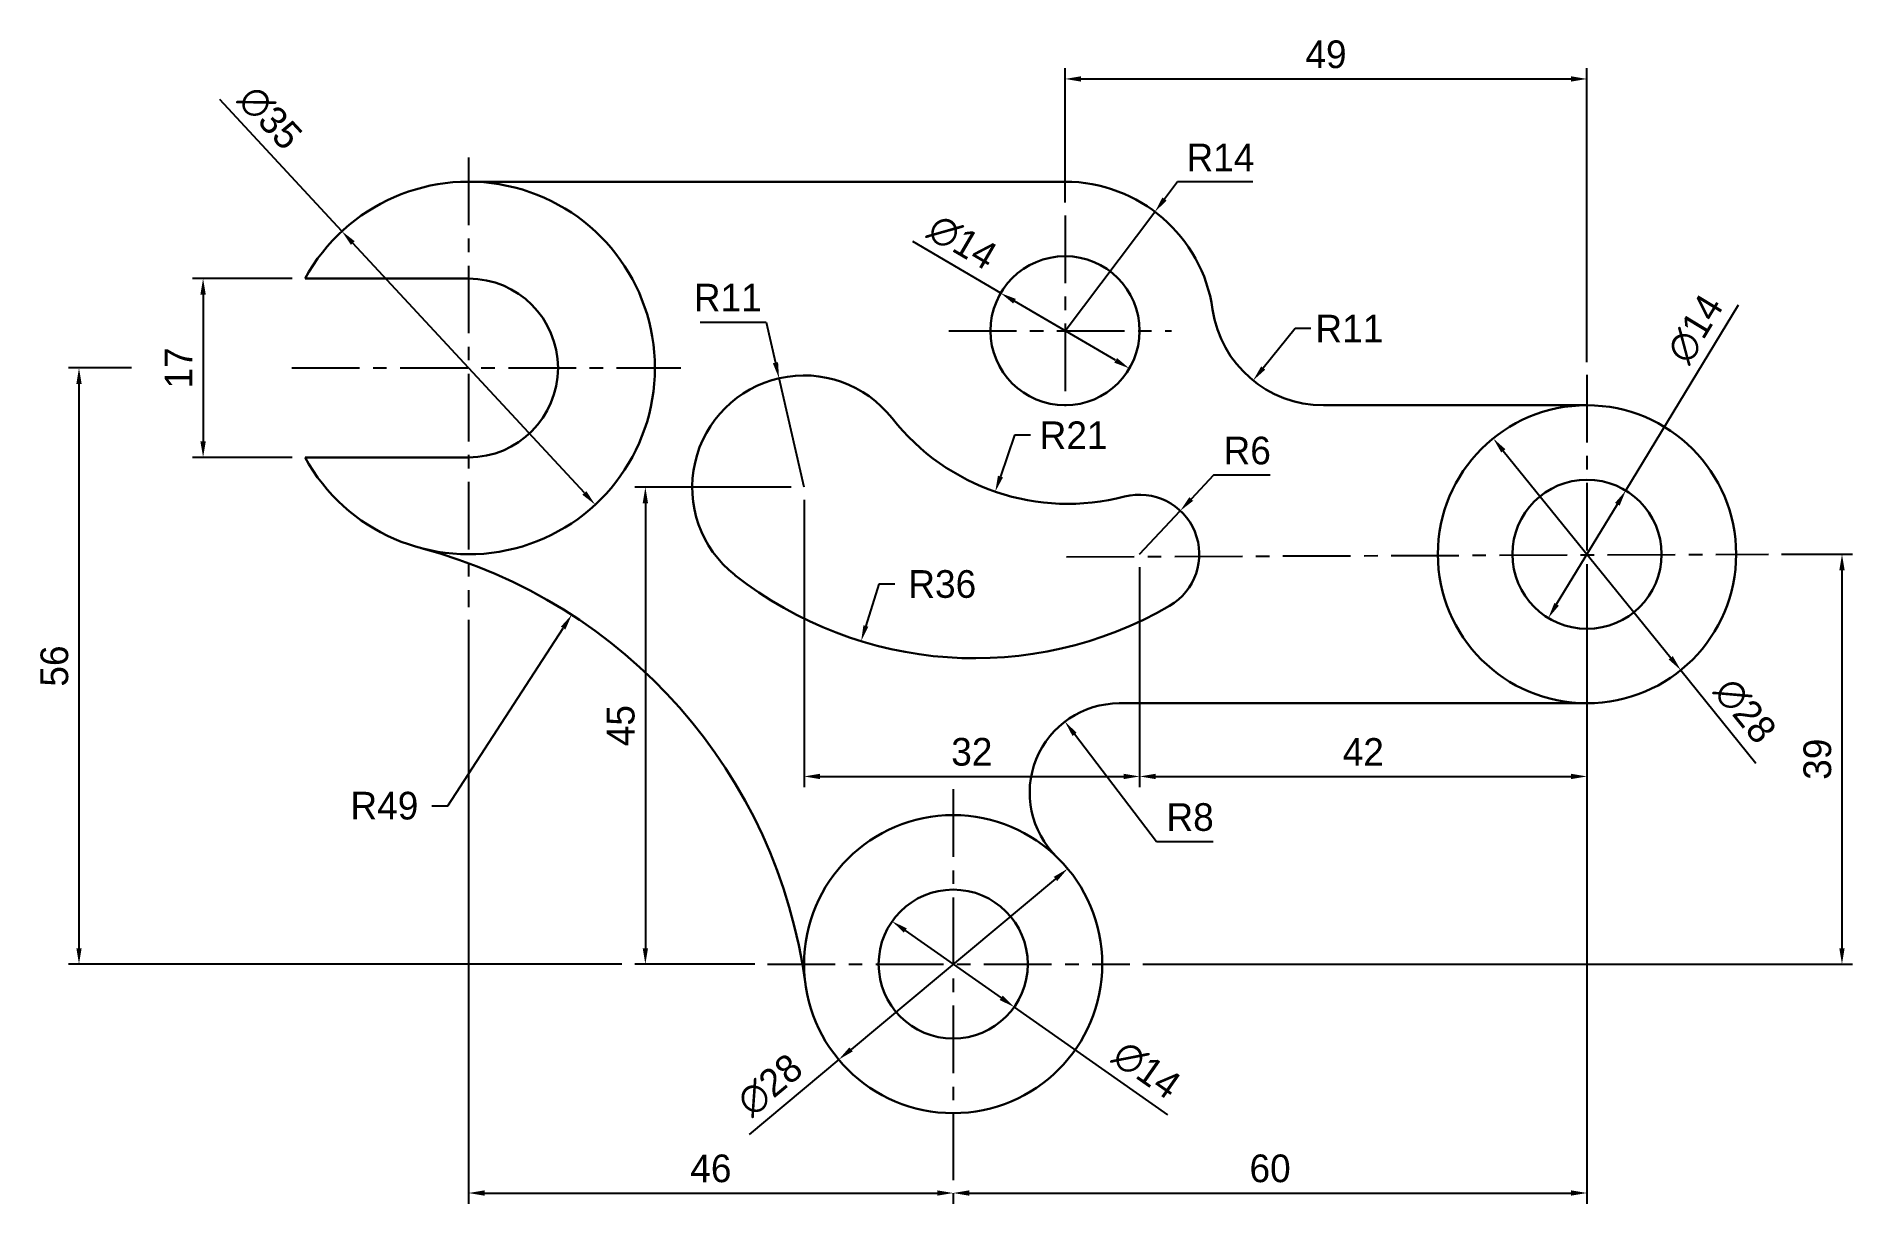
# Model space of a CAD drawing. Header units: millimetres. Extents: x 36 to 206, y 85 to 194.
import ezdxf

# ---------------------------------------------------------------- set-up
doc = ezdxf.new("R2010")
doc.units = ezdxf.units.MM
doc.header["$LTSCALE"] = 0.2
doc.linetypes.add('CENTER', pattern=[50.8, 31.75, -6.35, 6.35, -6.35])
doc.layers.add('cen', color=7, linetype='CENTER')
doc.layers.add('dim', color=7, linetype='Continuous')
doc.layers.add('object', color=7, linetype='Continuous', lineweight=30)
doc.dimstyles.new('习题', dxfattribs={"dimtxt": 2.6, "dimasz": 1.5, "dimexe": 1, "dimexo": 1.2, "dimgap": 1, "dimtad": 1, "dimdec": 0, "dimdsep": 46, "dimtxsty": 'Standard', "dimcen": 2.5, "dimadec": 0, "dimazin": 0, "dimtfac": 1, "dimtdec": 0, "dimtmove": 0, "dimatfit": 3, "dimfxl": 1, "dimarcsym": 0})
doc.dimstyles.new('习题$3', dxfattribs={"dimtxt": 2.6, "dimasz": 1.5, "dimexe": 1, "dimexo": 1.2, "dimgap": 1, "dimtad": 1, "dimdec": 0, "dimdsep": 46, "dimtxsty": 'Standard', "dimcen": 2.5, "dimadec": 0, "dimazin": 0, "dimtfac": 1, "dimtdec": 0, "dimtmove": 0, "dimatfit": 2, "dimfxl": 1, "dimarcsym": 0})
doc.dimstyles.new('习题$4', dxfattribs={"dimtxt": 2.6, "dimasz": 1.5, "dimexe": 1, "dimexo": 1.2, "dimgap": 1, "dimtad": 1, "dimtih": 1, "dimtoh": 1, "dimdec": 0, "dimdsep": 46, "dimtxsty": 'Standard', "dimcen": 2.5, "dimadec": 0, "dimazin": 0, "dimtfac": 1, "dimtdec": 0, "dimtmove": 0, "dimatfit": 3, "dimfxl": 1, "dimarcsym": 0})

# ---------------------------------------------------------------- blocks, each defined once
blk = doc.blocks.new('*D1')
at = {"layer": 'Defpoints', "color": 0, "transparency": 16777216}
for p in [(116.1, 111.36), (127.55, 103.31)]:
    blk.add_point(p, dxfattribs=at)
at = {"layer": 'dim', "color": 0, "lineweight": -2, "transparency": 16777216}
for p, q in [((117.32, 110.5), (126.32, 104.17)), ((127.55, 103.31), (141.94, 93.2))]:
    blk.add_line(p, q, dxfattribs=at)
at = {"layer": 'dim', "color": 0, "transparency": 16777216}
for points in [[(117.47, 110.7), (117.18, 110.3), (116.1, 111.36)], [(126.47, 104.38), (126.18, 103.97), (127.55, 103.31)]]:
    blk.add_solid(points, dxfattribs=at)
at = {"layer": 'dim', "color": 0, "transparency": 16777216, "insert": (139.97, 97.4), "char_height": 2.6, "attachment_point": 5, "rotation": 324.8963}
blk.add_mtext('∅14', dxfattribs=at)
blk = doc.blocks.new('*D2')
at = {"layer": 'Defpoints', "color": 0, "transparency": 16777216}
for p in [(132.57, 116.31), (111.07, 98.37)]:
    blk.add_point(p, dxfattribs=at)
at = {"layer": 'dim', "color": 0, "lineweight": -2, "transparency": 16777216}
for p, q in [((131.42, 115.35), (112.23, 99.33)), ((111.07, 98.37), (102.67, 91.35))]:
    blk.add_line(p, q, dxfattribs=at)
at = {"layer": 'dim', "color": 0, "transparency": 16777216}
for points in [[(131.26, 115.54), (131.58, 115.15), (132.57, 116.31)], [(112.07, 99.52), (112.39, 99.14), (111.07, 98.37)]]:
    blk.add_solid(points, dxfattribs=at)
at = {"layer": 'dim', "color": 0, "transparency": 16777216, "insert": (104.62, 95.98), "char_height": 2.6, "attachment_point": 5, "rotation": 39.8466}
blk.add_mtext('∅28', dxfattribs=at)
blk = doc.blocks.new('*D3')
at = {"layer": 'Defpoints', "color": 0, "transparency": 16777216}
for p in [(76.32, 140.87), (121.82, 87.04), (121.82, 85.84)]:
    blk.add_point(p, dxfattribs=at)
at = {"layer": 'dim', "color": 0, "lineweight": -2, "transparency": 16777216}
for p, q in [((76.32, 139.67), (76.32, 84.84)), ((77.82, 85.84), (120.32, 85.84)), ((121.82, 85.84), (121.82, 84.84))]:
    blk.add_line(p, q, dxfattribs=at)
at = {"layer": 'dim', "color": 0, "transparency": 16777216}
for points in [[(77.82, 86.09), (77.82, 85.59), (76.32, 85.84)], [(120.32, 86.09), (120.32, 85.59), (121.82, 85.84)]]:
    blk.add_solid(points, dxfattribs=at)
at = {"layer": 'dim', "color": 0, "transparency": 16777216, "insert": (99.07, 88.14), "char_height": 2.6, "attachment_point": 5}
blk.add_mtext('46', dxfattribs=at)
blk = doc.blocks.new('*D4')
at = {"layer": 'Defpoints', "color": 0, "transparency": 16777216}
for p in [(181.32, 131.84), (121.82, 87.04), (181.32, 85.84)]:
    blk.add_point(p, dxfattribs=at)
at = {"layer": 'dim', "color": 0, "lineweight": -2, "transparency": 16777216}
for p, q in [((181.32, 130.64), (181.32, 84.84)), ((121.82, 85.84), (121.82, 84.84)), ((123.32, 85.84), (179.82, 85.84))]:
    blk.add_line(p, q, dxfattribs=at)
at = {"layer": 'dim', "color": 0, "transparency": 16777216}
for points in [[(123.32, 86.09), (123.32, 85.59), (121.82, 85.84)], [(179.82, 86.09), (179.82, 85.59), (181.32, 85.84)]]:
    blk.add_solid(points, dxfattribs=at)
at = {"layer": 'dim', "color": 0, "transparency": 16777216, "insert": (151.57, 88.14), "char_height": 2.6, "attachment_point": 5}
blk.add_mtext('60', dxfattribs=at)
blk = doc.blocks.new('*D5')
at = {"layer": 'Defpoints', "color": 0, "transparency": 16777216}
for p in [(198.37, 145.84), (138.41, 107.34), (205.26, 107.34)]:
    blk.add_point(p, dxfattribs=at)
at = {"layer": 'dim', "color": 0, "lineweight": -2, "transparency": 16777216}
for p, q in [((199.57, 145.84), (206.26, 145.84)), ((205.26, 144.34), (205.26, 108.84)), ((139.61, 107.34), (206.26, 107.34))]:
    blk.add_line(p, q, dxfattribs=at)
at = {"layer": 'dim', "color": 0, "transparency": 16777216}
for points in [[(205.01, 144.34), (205.51, 144.34), (205.26, 145.84)], [(205.01, 108.84), (205.51, 108.84), (205.26, 107.34)]]:
    blk.add_solid(points, dxfattribs=at)
at = {"layer": 'dim', "color": 0, "transparency": 16777216, "insert": (202.96, 126.59), "char_height": 2.6, "attachment_point": 5, "rotation": 90}
blk.add_mtext('39', dxfattribs=at)
blk = doc.blocks.new('*D6')
at = {"layer": 'Defpoints', "color": 0, "transparency": 16777216}
for p in [(184.96, 151.82), (177.69, 139.85)]:
    blk.add_point(p, dxfattribs=at)
at = {"layer": 'dim', "color": 0, "lineweight": -2, "transparency": 16777216}
for p, q in [((184.96, 151.82), (195.55, 169.27)), ((178.47, 141.14), (184.18, 150.54))]:
    blk.add_line(p, q, dxfattribs=at)
at = {"layer": 'dim', "color": 0, "transparency": 16777216}
for points in [[(183.96, 150.67), (184.39, 150.41), (184.96, 151.82)], [(178.26, 141.27), (178.68, 141.01), (177.69, 139.85)]]:
    blk.add_solid(points, dxfattribs=at)
at = {"layer": 'dim', "color": 0, "transparency": 16777216, "insert": (191.49, 167.01), "char_height": 2.6, "attachment_point": 5, "rotation": 58.739}
blk.add_mtext('∅14', dxfattribs=at)
blk = doc.blocks.new('*D7')
at = {"layer": 'Defpoints', "color": 0, "transparency": 16777216}
for p in [(172.52, 156.72), (190.13, 134.95)]:
    blk.add_point(p, dxfattribs=at)
at = {"layer": 'dim', "color": 0, "lineweight": -2, "transparency": 16777216}
for p, q in [((173.46, 155.56), (189.18, 136.12)), ((190.13, 134.95), (197.18, 126.22))]:
    blk.add_line(p, q, dxfattribs=at)
at = {"layer": 'dim', "color": 0, "transparency": 16777216}
for points in [[(173.66, 155.71), (173.27, 155.4), (172.52, 156.72)], [(189.38, 136.27), (188.99, 135.96), (190.13, 134.95)]]:
    blk.add_solid(points, dxfattribs=at)
at = {"layer": 'dim', "color": 0, "transparency": 16777216, "insert": (196.16, 131.14), "char_height": 2.6, "attachment_point": 5, "rotation": 308.9565}
blk.add_mtext('∅28', dxfattribs=at)
blk = doc.blocks.new('*D8')
at = {"layer": 'Defpoints', "color": 0, "transparency": 16777216}
for p in [(139.32, 145.84), (181.32, 145.84), (181.32, 124.97)]:
    blk.add_point(p, dxfattribs=at)
at = {"layer": 'dim', "color": 0, "lineweight": -2, "transparency": 16777216}
for p, q in [((139.32, 144.64), (139.32, 123.97)), ((181.32, 144.64), (181.32, 123.97)), ((140.82, 124.97), (179.82, 124.97))]:
    blk.add_line(p, q, dxfattribs=at)
at = {"layer": 'dim', "color": 0, "transparency": 16777216}
for points in [[(140.82, 125.22), (140.82, 124.72), (139.32, 124.97)], [(179.82, 125.22), (179.82, 124.72), (181.32, 124.97)]]:
    blk.add_solid(points, dxfattribs=at)
at = {"layer": 'dim', "color": 0, "transparency": 16777216, "insert": (160.32, 127.27), "char_height": 2.6, "attachment_point": 5}
blk.add_mtext('42', dxfattribs=at)
blk = doc.blocks.new('*D9')
at = {"layer": 'Defpoints', "color": 0, "transparency": 16777216}
for p in [(143.14, 149.93), (139.32, 145.84)]:
    blk.add_point(p, dxfattribs=at)
at = {"layer": 'dim', "color": 0, "lineweight": -2, "transparency": 16777216}
for p, q in [((146.25, 153.27), (144.16, 151.03)), ((151.58, 153.27), (146.25, 153.27)), ((139.32, 145.84), (143.14, 149.93))]:
    blk.add_line(p, q, dxfattribs=at)
at = {"layer": 'dim', "color": 0, "transparency": 16777216}
blk.add_solid([(143.98, 151.2), (144.35, 150.86), (143.14, 149.93)], dxfattribs=at)
at = {"layer": 'dim', "color": 0, "transparency": 16777216, "insert": (149.42, 155.57), "char_height": 2.6, "attachment_point": 5}
blk.add_mtext('R6', dxfattribs=at)
blk = doc.blocks.new('*D10')
at = {"layer": 'Defpoints', "color": 0, "transparency": 16777216}
for p in [(107.82, 152.14), (139.32, 144.64), (139.32, 124.97)]:
    blk.add_point(p, dxfattribs=at)
at = {"layer": 'dim', "color": 0, "lineweight": -2, "transparency": 16777216}
for p, q in [((107.82, 150.94), (107.82, 123.97)), ((139.32, 143.44), (139.32, 123.97)), ((109.32, 124.97), (137.82, 124.97))]:
    blk.add_line(p, q, dxfattribs=at)
at = {"layer": 'dim', "color": 0, "transparency": 16777216}
for points in [[(109.32, 125.22), (109.32, 124.72), (107.82, 124.97)], [(137.82, 125.22), (137.82, 124.72), (139.32, 124.97)]]:
    blk.add_solid(points, dxfattribs=at)
at = {"layer": 'dim', "color": 0, "transparency": 16777216, "insert": (123.57, 127.27), "char_height": 2.6, "attachment_point": 5}
blk.add_mtext('32', dxfattribs=at)
blk = doc.blocks.new('*D11')
at = {"layer": 'Defpoints', "color": 0, "transparency": 16777216}
for p in [(107.82, 152.14), (92.92, 107.34), (104.39, 107.34)]:
    blk.add_point(p, dxfattribs=at)
at = {"layer": 'dim', "color": 0, "lineweight": -2, "transparency": 16777216}
for p, q in [((106.62, 152.14), (91.92, 152.14)), ((92.92, 150.64), (92.92, 108.84)), ((103.19, 107.34), (91.92, 107.34))]:
    blk.add_line(p, q, dxfattribs=at)
at = {"layer": 'dim', "color": 0, "transparency": 16777216}
for points in [[(92.67, 150.64), (93.17, 150.64), (92.92, 152.14)], [(92.67, 108.84), (93.17, 108.84), (92.92, 107.34)]]:
    blk.add_solid(points, dxfattribs=at)
at = {"layer": 'dim', "color": 0, "transparency": 16777216, "insert": (90.62, 129.74), "char_height": 2.6, "attachment_point": 5, "rotation": 90}
blk.add_mtext('45', dxfattribs=at)
blk = doc.blocks.new('*D12')
at = {"layer": 'Defpoints', "color": 0, "transparency": 16777216}
for p in [(105.47, 162.37), (107.82, 152.14)]:
    blk.add_point(p, dxfattribs=at)
at = {"layer": 'dim', "color": 0, "lineweight": -2, "transparency": 16777216}
for p, q in [((98.06, 167.65), (104.26, 167.65)), ((104.26, 167.65), (105.14, 163.83)), ((107.82, 152.14), (105.47, 162.37))]:
    blk.add_line(p, q, dxfattribs=at)
at = {"layer": 'dim', "color": 0, "transparency": 16777216}
blk.add_solid([(105.38, 163.89), (104.89, 163.78), (105.47, 162.37)], dxfattribs=at)
at = {"layer": 'dim', "color": 0, "transparency": 16777216, "insert": (100.66, 169.95), "char_height": 2.6, "attachment_point": 5}
blk.add_mtext('R11', dxfattribs=at)
blk = doc.blocks.new('*D13')
at = {"layer": 'Defpoints', "color": 0, "transparency": 16777216}
for p in [(123.86, 172.47), (113.18, 137.68)]:
    blk.add_point(p, dxfattribs=at)
at = {"layer": 'dim', "color": 0, "lineweight": -2, "transparency": 16777216}
for p, q in [((114.83, 143.03), (113.62, 139.11)), ((116.33, 143.03), (114.83, 143.03))]:
    blk.add_line(p, q, dxfattribs=at)
at = {"layer": 'dim', "color": 0, "transparency": 16777216}
blk.add_solid([(113.39, 139.18), (113.86, 139.04), (113.18, 137.68)], dxfattribs=at)
at = {"layer": 'dim', "color": 0, "transparency": 16777216, "insert": (120.79, 143.03), "char_height": 2.6, "attachment_point": 5}
blk.add_mtext('R36', dxfattribs=at)
blk = doc.blocks.new('*D14')
at = {"layer": 'Defpoints', "color": 0, "transparency": 16777216}
for p in [(132.61, 171.58), (125.77, 151.72)]:
    blk.add_point(p, dxfattribs=at)
at = {"layer": 'dim', "color": 0, "lineweight": -2, "transparency": 16777216}
for p, q in [((127.59, 157.02), (126.25, 153.14)), ((129.09, 157.02), (127.59, 157.02))]:
    blk.add_line(p, q, dxfattribs=at)
at = {"layer": 'dim', "color": 0, "transparency": 16777216}
blk.add_solid([(126.02, 153.22), (126.49, 153.06), (125.77, 151.72)], dxfattribs=at)
at = {"layer": 'dim', "color": 0, "transparency": 16777216, "insert": (133.12, 157.02), "char_height": 2.6, "attachment_point": 5}
blk.add_mtext('R21', dxfattribs=at)
blk = doc.blocks.new('*D15')
at = {"layer": 'Defpoints', "color": 0, "transparency": 16777216}
for p in [(140.76, 178.01), (132.32, 166.84)]:
    blk.add_point(p, dxfattribs=at)
at = {"layer": 'dim', "color": 0, "lineweight": -2, "transparency": 16777216}
for p, q in [((142.88, 180.82), (141.66, 179.21)), ((149.95, 180.82), (142.88, 180.82)), ((132.32, 166.84), (140.76, 178.01))]:
    blk.add_line(p, q, dxfattribs=at)
at = {"layer": 'dim', "color": 0, "transparency": 16777216}
blk.add_solid([(141.46, 179.36), (141.86, 179.06), (140.76, 178.01)], dxfattribs=at)
at = {"layer": 'dim', "color": 0, "transparency": 16777216, "insert": (146.91, 183.12), "char_height": 2.6, "attachment_point": 5}
blk.add_mtext('R14', dxfattribs=at)
blk = doc.blocks.new('*D16')
at = {"layer": 'Defpoints', "color": 0, "transparency": 16777216}
for p in [(126.28, 170.37), (138.36, 163.3)]:
    blk.add_point(p, dxfattribs=at)
at = {"layer": 'dim', "color": 0, "lineweight": -2, "transparency": 16777216}
for p, q in [((126.28, 170.37), (118.03, 175.21)), ((137.07, 164.06), (127.58, 169.62))]:
    blk.add_line(p, q, dxfattribs=at)
at = {"layer": 'dim', "color": 0, "transparency": 16777216}
for points in [[(127.7, 169.83), (127.45, 169.4), (126.28, 170.37)], [(137.2, 164.27), (136.94, 163.84), (138.36, 163.3)]]:
    blk.add_solid(points, dxfattribs=at)
at = {"layer": 'dim', "color": 0, "transparency": 16777216, "insert": (122.67, 175.15), "char_height": 2.6, "attachment_point": 5, "rotation": 329.6542}
blk.add_mtext('∅14', dxfattribs=at)
blk = doc.blocks.new('*D17')
at = {"layer": 'Defpoints', "color": 0, "transparency": 16777216}
for p in [(156.57, 170.34), (149.98, 162.17)]:
    blk.add_point(p, dxfattribs=at)
at = {"layer": 'dim', "color": 0, "lineweight": -2, "transparency": 16777216}
for p, q in [((153.91, 167.04), (150.92, 163.33)), ((155.41, 167.04), (153.91, 167.04))]:
    blk.add_line(p, q, dxfattribs=at)
at = {"layer": 'dim', "color": 0, "transparency": 16777216}
blk.add_solid([(150.73, 163.49), (151.11, 163.18), (149.98, 162.17)], dxfattribs=at)
at = {"layer": 'dim', "color": 0, "transparency": 16777216, "insert": (159.01, 167.04), "char_height": 2.6, "attachment_point": 5}
blk.add_mtext('R11', dxfattribs=at)
blk = doc.blocks.new('*D18')
at = {"layer": 'Defpoints', "color": 0, "transparency": 16777216}
for p in [(181.32, 190.49), (132.32, 177.67), (181.32, 162.7)]:
    blk.add_point(p, dxfattribs=at)
at = {"layer": 'dim', "color": 0, "lineweight": -2, "transparency": 16777216}
for p, q in [((132.32, 178.87), (132.32, 191.49)), ((181.32, 163.9), (181.32, 191.49)), ((133.82, 190.49), (179.82, 190.49))]:
    blk.add_line(p, q, dxfattribs=at)
at = {"layer": 'dim', "color": 0, "transparency": 16777216}
for points in [[(133.82, 190.74), (133.82, 190.24), (132.32, 190.49)], [(179.82, 190.74), (179.82, 190.24), (181.32, 190.49)]]:
    blk.add_solid(points, dxfattribs=at)
at = {"layer": 'dim', "color": 0, "transparency": 16777216, "insert": (156.82, 192.79), "char_height": 2.6, "attachment_point": 5}
blk.add_mtext('49', dxfattribs=at)
blk = doc.blocks.new('*D19')
at = {"layer": 'Defpoints', "color": 0, "transparency": 16777216}
for p in [(60.97, 171.74), (51.4, 154.94), (60.97, 154.94)]:
    blk.add_point(p, dxfattribs=at)
at = {"layer": 'dim', "color": 0, "lineweight": -2, "transparency": 16777216}
for p, q in [((59.77, 171.74), (50.4, 171.74)), ((51.4, 170.24), (51.4, 156.44)), ((59.77, 154.94), (50.4, 154.94))]:
    blk.add_line(p, q, dxfattribs=at)
at = {"layer": 'dim', "color": 0, "transparency": 16777216}
for points in [[(51.15, 170.24), (51.65, 170.24), (51.4, 171.74)], [(51.15, 156.44), (51.65, 156.44), (51.4, 154.94)]]:
    blk.add_solid(points, dxfattribs=at)
at = {"layer": 'dim', "color": 0, "transparency": 16777216, "insert": (49.1, 163.34), "char_height": 2.6, "attachment_point": 5, "rotation": 90}
blk.add_mtext('17', dxfattribs=at)
blk = doc.blocks.new('*D20')
at = {"layer": 'Defpoints', "color": 0, "transparency": 16777216}
for p in [(64.43, 176.18), (88.21, 150.5)]:
    blk.add_point(p, dxfattribs=at)
at = {"layer": 'dim', "color": 0, "lineweight": -2, "transparency": 16777216}
for p, q in [((64.43, 176.18), (52.96, 188.56)), ((87.2, 151.6), (65.45, 175.08))]:
    blk.add_line(p, q, dxfattribs=at)
at = {"layer": 'dim', "color": 0, "transparency": 16777216}
for points in [[(65.63, 175.25), (65.27, 174.91), (64.43, 176.18)], [(87.38, 151.77), (87.01, 151.43), (88.21, 150.5)]]:
    blk.add_solid(points, dxfattribs=at)
at = {"layer": 'dim', "color": 0, "transparency": 16777216, "insert": (57.68, 186.85), "char_height": 2.6, "attachment_point": 5, "rotation": 312.8062}
blk.add_mtext('∅35', dxfattribs=at)
blk = doc.blocks.new('*D21')
at = {"layer": 'Defpoints', "color": 0, "transparency": 16777216}
for p in [(39.75, 163.34), (45.88, 163.34), (91.92, 107.34)]:
    blk.add_point(p, dxfattribs=at)
at = {"layer": 'dim', "color": 0, "lineweight": -2, "transparency": 16777216}
for p, q in [((44.68, 163.34), (38.75, 163.34)), ((39.75, 108.84), (39.75, 161.84)), ((90.72, 107.34), (38.75, 107.34))]:
    blk.add_line(p, q, dxfattribs=at)
at = {"layer": 'dim', "color": 0, "transparency": 16777216}
for points in [[(39.5, 161.84), (40, 161.84), (39.75, 163.34)], [(39.5, 108.84), (40, 108.84), (39.75, 107.34)]]:
    blk.add_solid(points, dxfattribs=at)
at = {"layer": 'dim', "color": 0, "transparency": 16777216, "insert": (37.45, 135.34), "char_height": 2.6, "attachment_point": 5, "rotation": 90}
blk.add_mtext('56', dxfattribs=at)
blk = doc.blocks.new('*D22')
at = {"layer": 'Defpoints', "color": 0, "transparency": 16777216}
for p in [(86.01, 140.16), (59.37, 99.03)]:
    blk.add_point(p, dxfattribs=at)
at = {"layer": 'dim', "color": 0, "lineweight": -2, "transparency": 16777216}
for p, q in [((74.38, 122.21), (85.2, 138.9)), ((72.88, 122.21), (74.38, 122.21))]:
    blk.add_line(p, q, dxfattribs=at)
at = {"layer": 'dim', "color": 0, "transparency": 16777216}
blk.add_solid([(84.99, 139.04), (85.41, 138.77), (86.01, 140.16)], dxfattribs=at)
at = {"layer": 'dim', "color": 0, "transparency": 16777216, "insert": (68.42, 122.21), "char_height": 2.6, "attachment_point": 5}
blk.add_mtext('R49', dxfattribs=at)
blk = doc.blocks.new('*D23')
at = {"layer": 'Defpoints', "color": 0, "transparency": 16777216}
for p in [(132.31, 130.12), (137.4, 123.44)]:
    blk.add_point(p, dxfattribs=at)
at = {"layer": 'dim', "color": 0, "lineweight": -2, "transparency": 16777216}
for p, q in [((140.9, 118.84), (133.22, 128.93)), ((146.23, 118.84), (140.9, 118.84))]:
    blk.add_line(p, q, dxfattribs=at)
at = {"layer": 'dim', "color": 0, "transparency": 16777216}
blk.add_solid([(133.41, 129.08), (133.02, 128.77), (132.31, 130.12)], dxfattribs=at)
at = {"layer": 'dim', "color": 0, "transparency": 16777216, "insert": (144.06, 121.14), "char_height": 2.6, "attachment_point": 5}
blk.add_mtext('R8', dxfattribs=at)

msp = doc.modelspace()

# ---------------------------------------------------------------- linework, layer by layer
at = {"layer": 'cen'}
for p, q in [((76.32, 183.11), (76.32, 140.87)), ((132.32, 177.67), (132.32, 159.76)), ((121.4, 166.84), (142.31, 166.84)), ((59.74, 163.34), (96.24, 163.34)), ((181.32, 162.7), (181.32, 128.48)), ((132.46, 145.61), (198.37, 145.84)), ((121.82, 123.77), (121.82, 87.04)), ((104.39, 107.34), (138.41, 107.34))]:
    msp.add_line(p, q, dxfattribs=at)
at = {"layer": 'object'}
for p, q in [((76.32, 180.84), (132.32, 180.84)), ((76.32, 171.74), (60.97, 171.74)), ((181.32, 159.84), (156.57, 159.84)), ((76.32, 154.94), (60.97, 154.94)), ((181.32, 131.84), (137.4, 131.84))]:
    msp.add_line(p, q, dxfattribs=at)
for centre, radius in [((132.32, 166.84), 7), ((181.32, 145.84), 14), ((181.32, 145.84), 7), ((121.82, 107.34), 14), ((121.82, 107.34), 7)]:
    msp.add_circle(centre, radius, dxfattribs=at)
for centre, radius, start, end in [((76.32, 163.34), 17.5, 208.6854, 151.3146), ((132.32, 166.84), 14, 8.2132, 90), ((76.32, 163.34), 8.4, 270, 90), ((156.57, 170.34), 10.5, 188.2132, 270), ((107.82, 152.14), 10.5, 38.1053, 231.7417), ((132.61, 171.58), 21, 218.1053, 284.6184), ((139.32, 145.84), 5.6, 300.1344, 104.6184), ((59.37, 99.03), 49, 7.5737, 75.2327), ((123.86, 172.47), 36.4, 231.7417, 300.1344), ((137.4, 123.44), 8.4, 90, 225.9514)]:
    msp.add_arc(centre, radius, start, end, dxfattribs=at)

# ---------------------------------------------------------------- dimensions: what is measured, and where the dimension line sits
at = {"layer": 'dim'}
for base, p1, p2, picture, middle in [((181.32, 190.49), (132.32, 177.67), (181.32, 162.7), '*D18', (156.82, 192.79)), ((139.32287531, 124.96633883), (107.82287531, 152.13706132), (139.32287531, 144.63706132), '*D10', (123.57287531, 127.26633883)), ((181.32, 124.97), (139.32, 145.84), (181.32, 145.84), '*D8', (160.32, 127.27)), ((121.82287531, 85.83754742), (76.32287531, 140.86905452), (121.82287531, 87.03754742), '*D3', (99.07287531, 88.13754742))]:
    dim = msp.add_linear_dim(base=base, p1=p1, p2=p2, dimstyle='习题', dxfattribs=at)
    dim.commit()
    dim.dimension.update_dxf_attribs({"geometry": picture, "text_midpoint": middle})
for p1, p2, picture, middle in [((88.21, 150.5), (64.43, 176.18), '*D20', (55.99, 185.28)), ((138.36, 163.3), (126.28, 170.37), '*D16', (121.51, 173.17)), ((177.69, 139.85), (184.96, 151.82), '*D6', (193.45, 165.82)), ((172.52, 156.72), (190.13, 134.95), '*D7', (194.37, 129.7)), ((132.57, 116.31), (111.07, 98.37), '*D2', (106.1, 94.21)), ((116.1, 111.36), (127.55, 103.31), '*D1', (138.64, 95.51))]:
    dim = msp.add_diameter_dim_2p(p1=p1, p2=p2, dimstyle='习题$3', dxfattribs=at)
    dim.commit()
    dim.dimension.update_dxf_attribs({"geometry": picture, "text_midpoint": middle, "dimtype": 163})
for center, mpoint, picture, middle in [((132.32, 166.84), (140.76, 178.01), '*D15', (146.91, 180.82)), ((123.86, 172.47), (113.18, 137.68), '*D13', (120.79, 143.03)), ((107.82, 152.14), (105.47, 162.37), '*D12', (100.66, 167.65)), ((132.61, 171.58), (125.77, 151.72), '*D14', (133.12, 157.02)), ((156.5716, 170.3371), (149.9785, 162.1651), '*D17', (159.0136, 167.0426)), ((139.32, 145.84), (143.14, 149.93), '*D9', (149.42, 153.27)), ((59.37, 99.03), (86.01, 140.16), '*D22', (68.42, 122.21))]:
    dim = msp.add_radius_dim(center=center, mpoint=mpoint, dimstyle='习题$4', dxfattribs=at)
    dim.commit()
    dim.dimension.update_dxf_attribs({"geometry": picture, "text_midpoint": middle, "dimtype": 164})
for base, p1, p2, picture, middle in [((51.4, 154.94), (60.97, 171.74), (60.97, 154.94), '*D19', (49.1, 163.34)), ((39.75, 163.34), (91.92, 107.34), (45.88, 163.34), '*D21', (37.45, 135.34)), ((92.92, 107.34), (107.82, 152.14), (104.39, 107.34), '*D11', (90.62, 129.74)), ((205.2631007, 107.33706132), (198.37187353, 145.83706132), (138.41121956, 107.33706132), '*D5', (202.9631007, 126.58706132))]:
    dim = msp.add_linear_dim(base=base, p1=p1, p2=p2, angle=90, dimstyle='习题', dxfattribs=at)
    dim.commit()
    dim.dimension.update_dxf_attribs({"geometry": picture, "text_midpoint": middle})
dim = msp.add_linear_dim(base=(181.32287531, 85.83754742), p1=(121.82287531, 87.03754742), p2=(181.32287531, 131.83706132), dimstyle='习题', override={"dimtmove": 1}, dxfattribs=at)
dim.commit()
dim.dimension.update_dxf_attribs({"geometry": '*D4', "text_midpoint": (151.57287531, 88.13754742)})
dim = msp.add_radius_dim(center=(137.4, 123.44), mpoint=(132.31, 130.12), dimstyle='习题$4', override={"dimtmove": 1}, dxfattribs=at)
dim.commit()
dim.dimension.update_dxf_attribs({"geometry": '*D23', "text_midpoint": (140.9, 118.84), "dimtype": 164})

doc.saveas('drawing.dxf')
